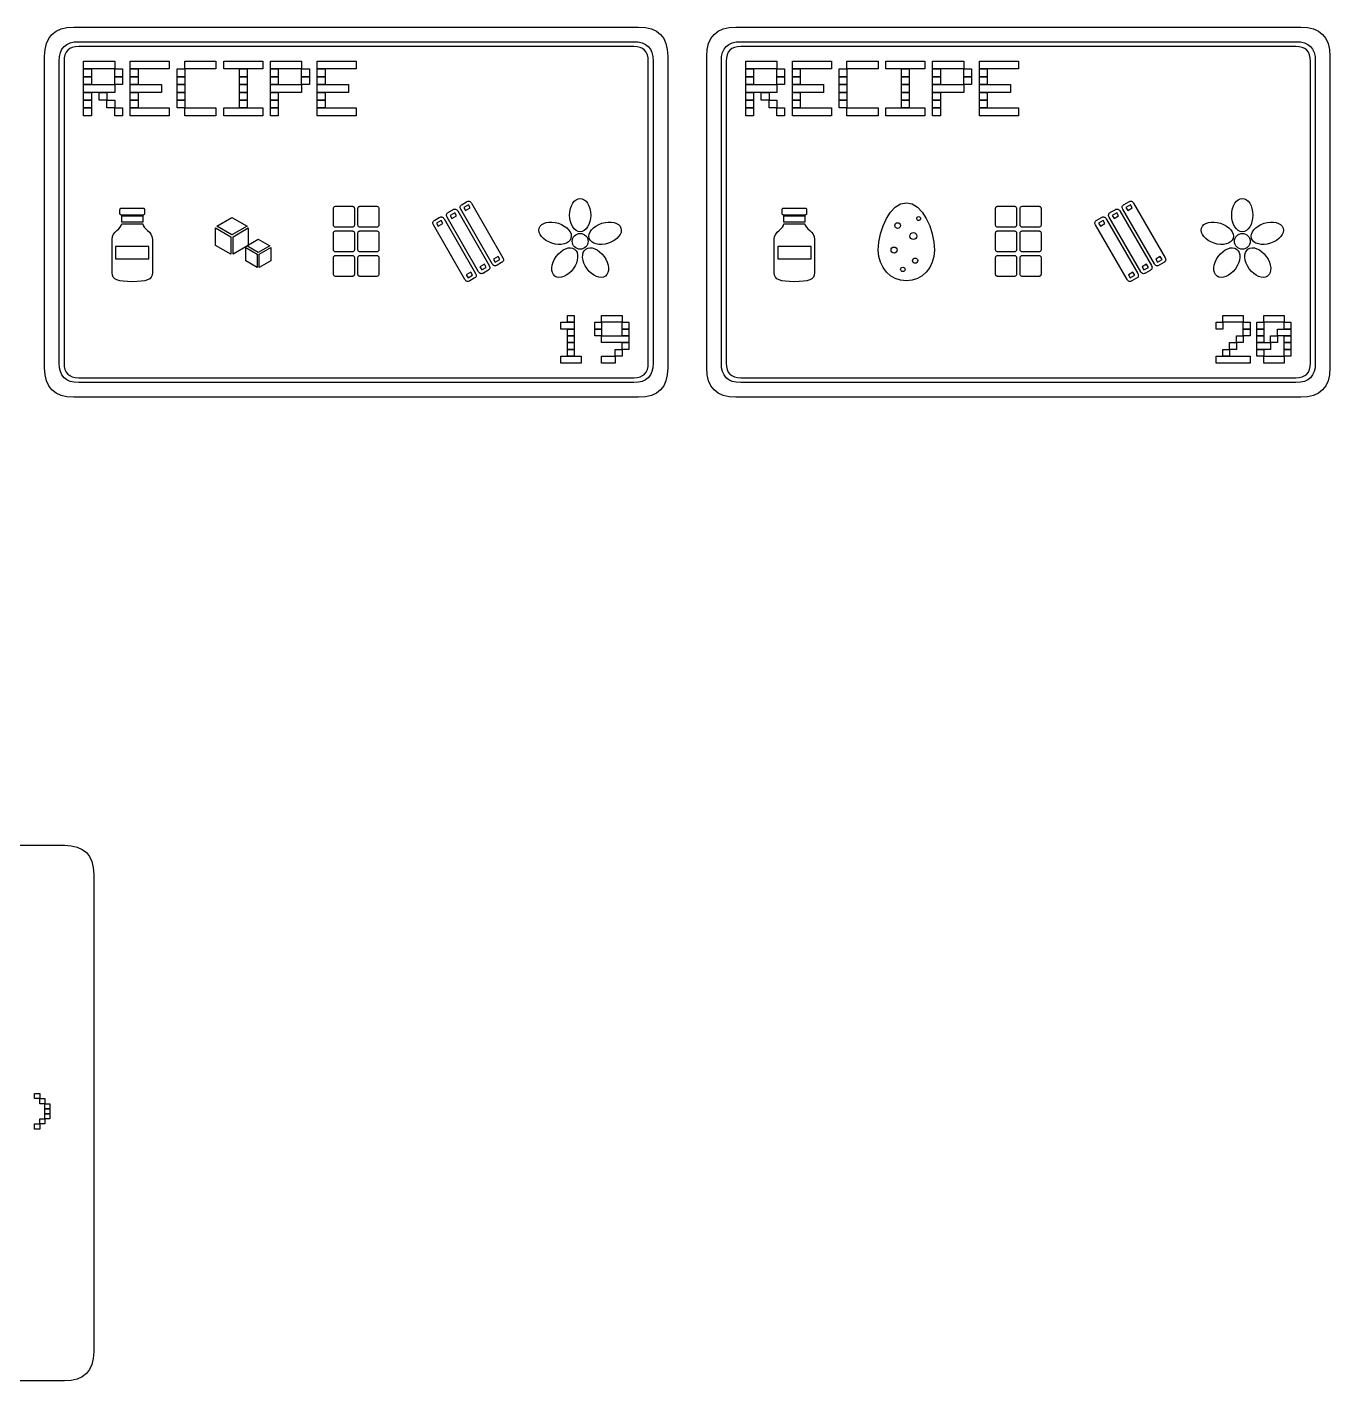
# Model space of a CAD drawing. Extents: x 4 to 296, y 4 to 595.
# Drawn here: x 138.2 to 272, y 4 to 143 of the extents above; entities that cross this region are included whole.
import ezdxf

# ---------------------------------------------------------------- set-up
doc = ezdxf.new("R2010")
doc.units = 0
doc.layers.add('CUT', color=1, linetype='CONTINUOUS')
doc.layers.add('RASTER', color=7, linetype='CONTINUOUS')

msp = doc.modelspace()

# ---------------------------------------------------------------- linework, layer by layer
at = {"layer": 'CUT'}
for points in [[(140, 140), (140.047, 140.703), (140.188, 141.313), (140.422, 141.828), (140.75, 142.25), (141.172, 142.578), (141.688, 142.813), (142.297, 142.953), (143, 143), (201, 143), (201.703, 142.953), (202.313, 142.813), (202.828, 142.578), (203.25, 142.25), (203.578, 141.828), (203.813, 141.313), (203.953, 140.703), (204, 140), (204, 108), (203.953, 107.297), (203.813, 106.688), (203.578, 106.172), (203.25, 105.75), (202.828, 105.422), (202.313, 105.188), (201.703, 105.047), (201, 105), (143, 105), (142.297, 105.047), (141.688, 105.188), (141.172, 105.422), (140.75, 105.75), (140.422, 106.172), (140.188, 106.688), (140.047, 107.297), (140, 108)], [(208, 140), (208.047, 140.703), (208.188, 141.313), (208.422, 141.828), (208.75, 142.25), (209.172, 142.578), (209.688, 142.813), (210.297, 142.953), (211, 143), (269, 143), (269.703, 142.953), (270.313, 142.813), (270.828, 142.578), (271.25, 142.25), (271.578, 141.828), (271.813, 141.313), (271.953, 140.703), (272, 140), (272, 108), (271.953, 107.297), (271.813, 106.688), (271.578, 106.172), (271.25, 105.75), (270.828, 105.422), (270.313, 105.188), (269.703, 105.047), (269, 105), (211, 105), (210.297, 105.047), (209.688, 105.188), (209.172, 105.422), (208.75, 105.75), (208.422, 106.172), (208.188, 106.688), (208.047, 107.297), (208, 108)]]:
    msp.add_lwpolyline(points, close=True, dxfattribs=at)
msp.add_lwpolyline([(68.84, 59), (142.04, 59), (142.743, 58.953), (143.353, 58.813), (143.868, 58.578), (144.29, 58.25), (144.618, 57.828), (144.853, 57.313), (144.993, 56.703), (145.04, 56), (145.04, 7), (144.993, 6.297), (144.853, 5.688), (144.618, 5.172), (144.29, 4.75), (143.868, 4.422), (143.353, 4.188), (142.743, 4.047), (142.04, 4), (68.84, 4)], dxfattribs=at)
at = {"layer": 'RASTER'}
for points in [[(141.5, 139.5), (141.531, 139.969), (141.625, 140.375), (141.781, 140.719), (142, 141), (142.281, 141.219), (142.625, 141.375), (143.031, 141.469), (143.5, 141.5), (200.5, 141.5), (200.969, 141.469), (201.375, 141.375), (201.719, 141.219), (202, 141), (202.219, 140.719), (202.375, 140.375), (202.469, 139.969), (202.5, 139.5), (202.5, 108.5), (202.469, 108.031), (202.375, 107.625), (202.219, 107.281), (202, 107), (201.719, 106.781), (201.375, 106.625), (200.969, 106.531), (200.5, 106.5), (143.5, 106.5), (143.031, 106.531), (142.625, 106.625), (142.281, 106.781), (142, 107), (141.781, 107.281), (141.625, 107.625), (141.531, 108.031), (141.5, 108.5)], [(142, 139.5), (142, 108.5), (142.023, 108.148), (142.094, 107.844), (142.211, 107.586), (142.375, 107.375), (142.586, 107.211), (142.844, 107.094), (143.148, 107.023), (143.5, 107), (200.5, 107), (200.852, 107.023), (201.156, 107.094), (201.414, 107.211), (201.625, 107.375), (201.789, 107.586), (201.906, 107.844), (201.977, 108.148), (202, 108.5), (202, 139.5), (201.977, 139.852), (201.906, 140.156), (201.789, 140.414), (201.625, 140.625), (201.414, 140.789), (201.156, 140.906), (200.852, 140.977), (200.5, 141), (143.5, 141), (143.148, 140.977), (142.844, 140.906), (142.586, 140.789), (142.375, 140.625), (142.211, 140.414), (142.094, 140.156), (142.023, 139.852), (142, 139.5)], [(209.5, 139.5), (209.531, 139.969), (209.625, 140.375), (209.781, 140.719), (210, 141), (210.281, 141.219), (210.625, 141.375), (211.031, 141.469), (211.5, 141.5), (268.5, 141.5), (268.969, 141.469), (269.375, 141.375), (269.719, 141.219), (270, 141), (270.219, 140.719), (270.375, 140.375), (270.469, 139.969), (270.5, 139.5), (270.5, 108.5), (270.469, 108.031), (270.375, 107.625), (270.219, 107.281), (270, 107), (269.719, 106.781), (269.375, 106.625), (268.969, 106.531), (268.5, 106.5), (211.5, 106.5), (211.031, 106.531), (210.625, 106.625), (210.281, 106.781), (210, 107), (209.781, 107.281), (209.625, 107.625), (209.531, 108.031), (209.5, 108.5)], [(210, 139.5), (210, 108.5), (210.023, 108.148), (210.094, 107.844), (210.211, 107.586), (210.375, 107.375), (210.586, 107.211), (210.844, 107.094), (211.148, 107.023), (211.5, 107), (268.5, 107), (268.852, 107.023), (269.156, 107.094), (269.414, 107.211), (269.625, 107.375), (269.789, 107.586), (269.906, 107.844), (269.977, 108.148), (270, 108.5), (270, 139.5), (269.977, 139.852), (269.906, 140.156), (269.789, 140.414), (269.625, 140.625), (269.414, 140.789), (269.156, 140.906), (268.852, 140.977), (268.5, 141), (211.5, 141), (211.148, 140.977), (210.844, 140.906), (210.586, 140.789), (210.375, 140.625), (210.211, 140.414), (210.094, 140.156), (210.023, 139.852), (210, 139.5)], [(144, 139.5), (147.2, 139.5), (147.2, 138.7), (144, 138.7)], [(148.8, 139.5), (152.8, 139.5), (152.8, 138.7), (148.8, 138.7)], [(154.4, 139.5), (157.6, 139.5), (157.6, 138.7), (154.4, 138.7)], [(158.4, 139.5), (162.4, 139.5), (162.4, 138.7), (158.4, 138.7)], [(163.2, 139.5), (166.4, 139.5), (166.4, 138.7), (163.2, 138.7)], [(168, 139.5), (172, 139.5), (172, 138.7), (168, 138.7)], [(212, 139.5), (215.2, 139.5), (215.2, 138.7), (212, 138.7)], [(216.8, 139.5), (220.8, 139.5), (220.8, 138.7), (216.8, 138.7)], [(222.4, 139.5), (225.6, 139.5), (225.6, 138.7), (222.4, 138.7)], [(226.4, 139.5), (230.4, 139.5), (230.4, 138.7), (226.4, 138.7)], [(231.2, 139.5), (234.4, 139.5), (234.4, 138.7), (231.2, 138.7)], [(236, 139.5), (240, 139.5), (240, 138.7), (236, 138.7)], [(144, 138.7), (144.8, 138.7), (144.8, 137.9), (144, 137.9)], [(144, 137.9), (144.8, 137.9), (144.8, 137.1), (144, 137.1)], [(147.2, 138.7), (148, 138.7), (148, 137.9), (147.2, 137.9)], [(147.2, 137.9), (148, 137.9), (148, 137.1), (147.2, 137.1)], [(148.8, 138.7), (149.6, 138.7), (149.6, 137.9), (148.8, 137.9)], [(148.8, 137.9), (149.6, 137.9), (149.6, 137.1), (148.8, 137.1)], [(153.6, 138.7), (154.4, 138.7), (154.4, 137.9), (153.6, 137.9)], [(153.6, 137.9), (154.4, 137.9), (154.4, 137.1), (153.6, 137.1)], [(160, 138.7), (160.8, 138.7), (160.8, 137.9), (160, 137.9)], [(160, 137.9), (160.8, 137.9), (160.8, 137.1), (160, 137.1)], [(163.2, 138.7), (164, 138.7), (164, 137.9), (163.2, 137.9)], [(163.2, 137.9), (164, 137.9), (164, 137.1), (163.2, 137.1)], [(166.4, 138.7), (167.2, 138.7), (167.2, 137.9), (166.4, 137.9)], [(166.4, 137.9), (167.2, 137.9), (167.2, 137.1), (166.4, 137.1)], [(168, 138.7), (168.8, 138.7), (168.8, 137.9), (168, 137.9)], [(168, 137.9), (168.8, 137.9), (168.8, 137.1), (168, 137.1)], [(212, 138.7), (212.8, 138.7), (212.8, 137.9), (212, 137.9)], [(212, 137.9), (212.8, 137.9), (212.8, 137.1), (212, 137.1)], [(215.2, 138.7), (216, 138.7), (216, 137.9), (215.2, 137.9)], [(215.2, 137.9), (216, 137.9), (216, 137.1), (215.2, 137.1)], [(216.8, 138.7), (217.6, 138.7), (217.6, 137.9), (216.8, 137.9)], [(216.8, 137.9), (217.6, 137.9), (217.6, 137.1), (216.8, 137.1)], [(221.6, 138.7), (222.4, 138.7), (222.4, 137.9), (221.6, 137.9)], [(221.6, 137.9), (222.4, 137.9), (222.4, 137.1), (221.6, 137.1)], [(228, 138.7), (228.8, 138.7), (228.8, 137.9), (228, 137.9)], [(228, 137.9), (228.8, 137.9), (228.8, 137.1), (228, 137.1)], [(231.2, 138.7), (232, 138.7), (232, 137.9), (231.2, 137.9)], [(231.2, 137.9), (232, 137.9), (232, 137.1), (231.2, 137.1)], [(234.4, 138.7), (235.2, 138.7), (235.2, 137.9), (234.4, 137.9)], [(234.4, 137.9), (235.2, 137.9), (235.2, 137.1), (234.4, 137.1)], [(236, 138.7), (236.8, 138.7), (236.8, 137.9), (236, 137.9)], [(236, 137.9), (236.8, 137.9), (236.8, 137.1), (236, 137.1)], [(144, 137.1), (147.2, 137.1), (147.2, 136.3), (144, 136.3)], [(144, 136.3), (144.8, 136.3), (144.8, 135.5), (144, 135.5)], [(145.6, 136.3), (146.4, 136.3), (146.4, 135.5), (145.6, 135.5)], [(148.8, 137.1), (152, 137.1), (152, 136.3), (148.8, 136.3)], [(148.8, 136.3), (149.6, 136.3), (149.6, 135.5), (148.8, 135.5)], [(153.6, 137.1), (154.4, 137.1), (154.4, 136.3), (153.6, 136.3)], [(153.6, 136.3), (154.4, 136.3), (154.4, 135.5), (153.6, 135.5)], [(160, 137.1), (160.8, 137.1), (160.8, 136.3), (160, 136.3)], [(160, 136.3), (160.8, 136.3), (160.8, 135.5), (160, 135.5)], [(163.2, 137.1), (166.4, 137.1), (166.4, 136.3), (163.2, 136.3)], [(163.2, 136.3), (164, 136.3), (164, 135.5), (163.2, 135.5)], [(168, 137.1), (171.2, 137.1), (171.2, 136.3), (168, 136.3)], [(168, 136.3), (168.8, 136.3), (168.8, 135.5), (168, 135.5)], [(212, 137.1), (215.2, 137.1), (215.2, 136.3), (212, 136.3)], [(212, 136.3), (212.8, 136.3), (212.8, 135.5), (212, 135.5)], [(213.6, 136.3), (214.4, 136.3), (214.4, 135.5), (213.6, 135.5)], [(216.8, 137.1), (220, 137.1), (220, 136.3), (216.8, 136.3)], [(216.8, 136.3), (217.6, 136.3), (217.6, 135.5), (216.8, 135.5)], [(221.6, 137.1), (222.4, 137.1), (222.4, 136.3), (221.6, 136.3)], [(221.6, 136.3), (222.4, 136.3), (222.4, 135.5), (221.6, 135.5)], [(228, 137.1), (228.8, 137.1), (228.8, 136.3), (228, 136.3)], [(228, 136.3), (228.8, 136.3), (228.8, 135.5), (228, 135.5)], [(231.2, 137.1), (234.4, 137.1), (234.4, 136.3), (231.2, 136.3)], [(231.2, 136.3), (232, 136.3), (232, 135.5), (231.2, 135.5)], [(236, 137.1), (239.2, 137.1), (239.2, 136.3), (236, 136.3)], [(236, 136.3), (236.8, 136.3), (236.8, 135.5), (236, 135.5)], [(144, 135.5), (144.8, 135.5), (144.8, 134.7), (144, 134.7)], [(146.4, 135.5), (147.2, 135.5), (147.2, 134.7), (146.4, 134.7)], [(148.8, 135.5), (149.6, 135.5), (149.6, 134.7), (148.8, 134.7)], [(153.6, 135.5), (154.4, 135.5), (154.4, 134.7), (153.6, 134.7)], [(160, 135.5), (160.8, 135.5), (160.8, 134.7), (160, 134.7)], [(163.2, 135.5), (164, 135.5), (164, 134.7), (163.2, 134.7)], [(168, 135.5), (168.8, 135.5), (168.8, 134.7), (168, 134.7)], [(212, 135.5), (212.8, 135.5), (212.8, 134.7), (212, 134.7)], [(214.4, 135.5), (215.2, 135.5), (215.2, 134.7), (214.4, 134.7)], [(216.8, 135.5), (217.6, 135.5), (217.6, 134.7), (216.8, 134.7)], [(221.6, 135.5), (222.4, 135.5), (222.4, 134.7), (221.6, 134.7)], [(228, 135.5), (228.8, 135.5), (228.8, 134.7), (228, 134.7)], [(231.2, 135.5), (232, 135.5), (232, 134.7), (231.2, 134.7)], [(236, 135.5), (236.8, 135.5), (236.8, 134.7), (236, 134.7)], [(144, 134.7), (144.8, 134.7), (144.8, 133.9), (144, 133.9)], [(147.2, 134.7), (148, 134.7), (148, 133.9), (147.2, 133.9)], [(148.8, 134.7), (152.8, 134.7), (152.8, 133.9), (148.8, 133.9)], [(154.4, 134.7), (157.6, 134.7), (157.6, 133.9), (154.4, 133.9)], [(158.4, 134.7), (162.4, 134.7), (162.4, 133.9), (158.4, 133.9)], [(163.2, 134.7), (164, 134.7), (164, 133.9), (163.2, 133.9)], [(168, 134.7), (172, 134.7), (172, 133.9), (168, 133.9)], [(212, 134.7), (212.8, 134.7), (212.8, 133.9), (212, 133.9)], [(215.2, 134.7), (216, 134.7), (216, 133.9), (215.2, 133.9)], [(216.8, 134.7), (220.8, 134.7), (220.8, 133.9), (216.8, 133.9)], [(222.4, 134.7), (225.6, 134.7), (225.6, 133.9), (222.4, 133.9)], [(226.4, 134.7), (230.4, 134.7), (230.4, 133.9), (226.4, 133.9)], [(231.2, 134.7), (232, 134.7), (232, 133.9), (231.2, 133.9)], [(236, 134.7), (240, 134.7), (240, 133.9), (236, 133.9)], [(182.737, 124.301), (182.7, 124.377), (182.678, 124.449), (182.672, 124.516), (182.68, 124.58), (182.704, 124.639), (182.744, 124.694), (182.799, 124.746), (182.869, 124.793), (183.337, 125.063), (183.413, 125.1), (183.484, 125.122), (183.552, 125.129), (183.616, 125.12), (183.675, 125.096), (183.73, 125.056), (183.781, 125.001), (183.829, 124.931), (187.069, 119.319), (187.106, 119.243), (187.128, 119.171), (187.134, 119.104), (187.126, 119.04), (187.101, 118.981), (187.062, 118.926), (187.007, 118.874), (186.937, 118.827), (186.469, 118.557), (186.393, 118.52), (186.321, 118.498), (186.254, 118.491), (186.19, 118.5), (186.131, 118.524), (186.076, 118.564), (186.024, 118.619), (185.977, 118.689)], [(196.08, 123.7), (196.058, 123.355), (195.995, 123.034), (195.896, 122.744), (195.764, 122.491), (195.604, 122.282), (195.42, 122.124), (195.218, 122.025), (195, 121.99), (194.782, 122.025), (194.58, 122.124), (194.396, 122.282), (194.236, 122.491), (194.104, 122.744), (194.005, 123.034), (193.942, 123.355), (193.92, 123.7), (193.942, 124.045), (194.005, 124.366), (194.104, 124.656), (194.236, 124.909), (194.396, 125.118), (194.58, 125.276), (194.782, 125.375), (195, 125.41), (195.218, 125.375), (195.42, 125.276), (195.604, 125.118), (195.764, 124.909), (195.896, 124.656), (195.995, 124.366), (196.058, 124.045), (196.08, 123.7)], [(250.737, 124.301), (250.7, 124.377), (250.678, 124.449), (250.672, 124.516), (250.68, 124.58), (250.704, 124.639), (250.744, 124.694), (250.799, 124.746), (250.869, 124.793), (251.337, 125.063), (251.413, 125.1), (251.484, 125.122), (251.552, 125.129), (251.616, 125.12), (251.675, 125.096), (251.73, 125.056), (251.781, 125.001), (251.829, 124.931), (255.069, 119.319), (255.106, 119.243), (255.128, 119.171), (255.134, 119.104), (255.126, 119.04), (255.101, 118.981), (255.062, 118.926), (255.007, 118.874), (254.937, 118.827), (254.469, 118.557), (254.393, 118.52), (254.321, 118.498), (254.254, 118.491), (254.19, 118.5), (254.131, 118.524), (254.076, 118.564), (254.024, 118.619), (253.977, 118.689)], [(264.08, 123.7), (264.058, 123.355), (263.995, 123.034), (263.896, 122.744), (263.764, 122.491), (263.604, 122.282), (263.42, 122.124), (263.218, 122.025), (263, 121.99), (262.782, 122.025), (262.58, 122.124), (262.396, 122.282), (262.236, 122.491), (262.104, 122.744), (262.005, 123.034), (261.942, 123.355), (261.92, 123.7), (261.942, 124.045), (262.005, 124.366), (262.104, 124.656), (262.236, 124.909), (262.396, 125.118), (262.58, 125.276), (262.782, 125.375), (263, 125.41), (263.218, 125.375), (263.42, 125.276), (263.604, 125.118), (263.764, 124.909), (263.896, 124.656), (263.995, 124.366), (264.058, 124.045), (264.08, 123.7)], [(147.74, 124.24), (147.743, 124.282), (147.751, 124.319), (147.765, 124.35), (147.785, 124.375), (147.81, 124.395), (147.841, 124.409), (147.878, 124.417), (147.92, 124.42), (150.08, 124.42), (150.122, 124.417), (150.159, 124.409), (150.19, 124.395), (150.215, 124.375), (150.235, 124.35), (150.249, 124.319), (150.257, 124.282), (150.26, 124.24), (150.26, 123.88), (150.257, 123.838), (150.249, 123.801), (150.235, 123.77), (150.215, 123.745), (150.19, 123.725), (150.159, 123.711), (150.122, 123.703), (150.08, 123.7), (147.92, 123.7), (147.878, 123.703), (147.841, 123.711), (147.81, 123.725), (147.785, 123.745), (147.765, 123.77), (147.751, 123.801), (147.743, 123.838), (147.74, 123.88)], [(169.66, 124.33), (169.664, 124.393), (169.677, 124.448), (169.698, 124.495), (169.728, 124.532), (169.765, 124.562), (169.812, 124.583), (169.867, 124.596), (169.93, 124.6), (171.55, 124.6), (171.613, 124.596), (171.668, 124.583), (171.715, 124.562), (171.753, 124.533), (171.782, 124.495), (171.803, 124.448), (171.816, 124.393), (171.82, 124.33), (171.82, 122.71), (171.816, 122.647), (171.803, 122.592), (171.782, 122.545), (171.752, 122.507), (171.715, 122.478), (171.668, 122.457), (171.613, 122.444), (171.55, 122.44), (169.93, 122.44), (169.867, 122.444), (169.812, 122.457), (169.765, 122.478), (169.728, 122.508), (169.698, 122.545), (169.677, 122.592), (169.664, 122.647), (169.66, 122.71)], [(172.18, 124.33), (172.184, 124.393), (172.197, 124.448), (172.218, 124.495), (172.248, 124.532), (172.285, 124.562), (172.332, 124.583), (172.387, 124.596), (172.45, 124.6), (174.07, 124.6), (174.133, 124.596), (174.188, 124.583), (174.235, 124.562), (174.272, 124.533), (174.302, 124.495), (174.323, 124.448), (174.336, 124.393), (174.34, 124.33), (174.34, 122.71), (174.336, 122.647), (174.323, 122.592), (174.302, 122.545), (174.273, 122.507), (174.235, 122.478), (174.188, 122.457), (174.133, 122.444), (174.07, 122.44), (172.45, 122.44), (172.387, 122.444), (172.332, 122.457), (172.285, 122.478), (172.248, 122.508), (172.218, 122.545), (172.197, 122.592), (172.184, 122.647), (172.18, 122.71)], [(181.334, 123.491), (181.297, 123.567), (181.275, 123.639), (181.269, 123.706), (181.277, 123.77), (181.302, 123.829), (181.341, 123.884), (181.396, 123.936), (181.466, 123.983), (181.934, 124.253), (182.01, 124.29), (182.081, 124.312), (182.149, 124.319), (182.213, 124.31), (182.272, 124.286), (182.327, 124.246), (182.379, 124.191), (182.426, 124.121), (185.666, 118.509), (185.703, 118.433), (185.725, 118.361), (185.731, 118.294), (185.723, 118.23), (185.698, 118.171), (185.659, 118.116), (185.604, 118.064), (185.534, 118.017), (185.066, 117.747), (184.99, 117.71), (184.919, 117.688), (184.851, 117.681), (184.787, 117.69), (184.728, 117.714), (184.673, 117.754), (184.621, 117.809), (184.574, 117.879)], [(181.646, 123.671), (181.826, 123.359), (182.294, 123.629), (182.114, 123.941), (181.646, 123.671)], [(183.049, 124.481), (183.229, 124.169), (183.697, 124.439), (183.517, 124.751), (183.049, 124.481)], [(215.74, 124.24), (215.743, 124.282), (215.751, 124.319), (215.765, 124.35), (215.785, 124.375), (215.81, 124.395), (215.841, 124.409), (215.878, 124.417), (215.92, 124.42), (218.08, 124.42), (218.122, 124.417), (218.159, 124.409), (218.19, 124.395), (218.215, 124.375), (218.235, 124.35), (218.249, 124.319), (218.257, 124.282), (218.26, 124.24), (218.26, 123.88), (218.257, 123.838), (218.249, 123.801), (218.235, 123.77), (218.215, 123.745), (218.19, 123.725), (218.159, 123.711), (218.122, 123.703), (218.08, 123.7), (215.92, 123.7), (215.878, 123.703), (215.841, 123.711), (215.81, 123.725), (215.785, 123.745), (215.765, 123.77), (215.751, 123.801), (215.743, 123.838), (215.74, 123.88)], [(228.5, 124.96), (229.089, 124.84), (229.633, 124.504), (230.123, 123.992), (230.548, 123.34), (230.896, 122.587), (231.158, 121.771), (231.323, 120.929), (231.38, 120.1), (231.323, 119.448), (231.158, 118.848), (230.896, 118.312), (230.548, 117.85), (230.123, 117.472), (229.633, 117.189), (229.089, 117.012), (228.5, 116.95), (227.911, 117.012), (227.367, 117.189), (226.877, 117.472), (226.453, 117.85), (226.104, 118.312), (225.842, 118.848), (225.677, 119.448), (225.62, 120.1), (225.677, 120.929), (225.842, 121.771), (226.104, 122.587), (226.453, 123.34), (226.877, 123.992), (227.367, 124.504), (227.911, 124.84), (228.5, 124.96)], [(237.66, 124.33), (237.664, 124.393), (237.677, 124.448), (237.698, 124.495), (237.728, 124.532), (237.765, 124.562), (237.812, 124.583), (237.867, 124.596), (237.93, 124.6), (239.55, 124.6), (239.613, 124.596), (239.668, 124.583), (239.715, 124.562), (239.753, 124.533), (239.782, 124.495), (239.803, 124.448), (239.816, 124.393), (239.82, 124.33), (239.82, 122.71), (239.816, 122.647), (239.803, 122.592), (239.782, 122.545), (239.752, 122.507), (239.715, 122.478), (239.668, 122.457), (239.613, 122.444), (239.55, 122.44), (237.93, 122.44), (237.867, 122.444), (237.812, 122.457), (237.765, 122.478), (237.728, 122.508), (237.698, 122.545), (237.677, 122.592), (237.664, 122.647), (237.66, 122.71)], [(240.18, 124.33), (240.184, 124.393), (240.197, 124.448), (240.218, 124.495), (240.248, 124.532), (240.285, 124.562), (240.332, 124.583), (240.387, 124.596), (240.45, 124.6), (242.07, 124.6), (242.133, 124.596), (242.188, 124.583), (242.235, 124.562), (242.272, 124.533), (242.302, 124.495), (242.323, 124.448), (242.336, 124.393), (242.34, 124.33), (242.34, 122.71), (242.336, 122.647), (242.323, 122.592), (242.302, 122.545), (242.273, 122.507), (242.235, 122.478), (242.188, 122.457), (242.133, 122.444), (242.07, 122.44), (240.45, 122.44), (240.387, 122.444), (240.332, 122.457), (240.285, 122.478), (240.248, 122.508), (240.218, 122.545), (240.197, 122.592), (240.184, 122.647), (240.18, 122.71)], [(249.334, 123.491), (249.297, 123.567), (249.275, 123.639), (249.269, 123.706), (249.277, 123.77), (249.302, 123.829), (249.341, 123.884), (249.396, 123.936), (249.466, 123.983), (249.934, 124.253), (250.01, 124.29), (250.081, 124.312), (250.149, 124.319), (250.213, 124.31), (250.272, 124.286), (250.327, 124.246), (250.379, 124.191), (250.426, 124.121), (253.666, 118.509), (253.703, 118.433), (253.725, 118.361), (253.731, 118.294), (253.723, 118.23), (253.698, 118.171), (253.659, 118.116), (253.604, 118.064), (253.534, 118.017), (253.066, 117.747), (252.99, 117.71), (252.919, 117.688), (252.851, 117.681), (252.787, 117.69), (252.728, 117.714), (252.673, 117.754), (252.621, 117.809), (252.574, 117.879)], [(249.646, 123.671), (249.826, 123.359), (250.294, 123.629), (250.114, 123.941), (249.646, 123.671)], [(251.049, 124.481), (251.229, 124.169), (251.697, 124.439), (251.517, 124.751), (251.049, 124.481)], [(147.92, 122.8), (150.08, 122.8), (150.123, 122.612), (150.235, 122.446), (150.393, 122.287), (150.575, 122.125), (150.757, 121.946), (150.915, 121.737), (151.027, 121.486), (151.07, 121.18), (151.07, 117.76), (151.04, 117.515), (150.949, 117.316), (150.795, 117.159), (150.575, 117.04), (150.288, 116.955), (149.931, 116.899), (149.502, 116.869), (149, 116.86), (148.498, 116.869), (148.069, 116.899), (147.712, 116.955), (147.425, 117.04), (147.205, 117.159), (147.051, 117.316), (146.96, 117.515), (146.93, 117.76), (146.93, 121.18), (146.973, 121.486), (147.085, 121.737), (147.243, 121.946), (147.425, 122.125), (147.607, 122.287), (147.765, 122.446), (147.877, 122.612), (147.92, 122.8)], [(147.92, 123.61), (150.08, 123.61), (150.08, 122.98), (147.92, 122.98)], [(157.564, 122.377), (159.13, 121.477), (159.13, 119.677), (157.564, 120.577)], [(159.24, 123.466), (160.806, 122.566), (159.24, 121.666), (157.674, 122.566)], [(159.35, 121.477), (160.916, 122.377), (160.916, 120.577), (159.35, 119.677)], [(179.931, 122.681), (179.894, 122.757), (179.872, 122.829), (179.866, 122.896), (179.874, 122.96), (179.899, 123.019), (179.938, 123.074), (179.993, 123.126), (180.063, 123.173), (180.531, 123.443), (180.607, 123.48), (180.679, 123.502), (180.746, 123.509), (180.81, 123.5), (180.869, 123.476), (180.924, 123.436), (180.976, 123.381), (181.023, 123.311), (184.263, 117.699), (184.3, 117.623), (184.322, 117.551), (184.328, 117.484), (184.32, 117.42), (184.296, 117.361), (184.256, 117.306), (184.201, 117.254), (184.131, 117.207), (183.663, 116.937), (183.587, 116.9), (183.516, 116.878), (183.448, 116.871), (183.384, 116.88), (183.325, 116.904), (183.27, 116.944), (183.219, 116.999), (183.171, 117.069)], [(180.243, 122.861), (180.423, 122.549), (180.891, 122.819), (180.711, 123.131), (180.243, 122.861)], [(192.766, 122.861), (193.087, 122.734), (193.373, 122.575), (193.618, 122.391), (193.818, 122.187), (193.967, 121.97), (194.061, 121.747), (194.093, 121.524), (194.058, 121.306), (193.958, 121.11), (193.801, 120.948), (193.594, 120.822), (193.346, 120.734), (193.065, 120.687), (192.758, 120.682), (192.433, 120.722), (192.098, 120.807), (191.777, 120.935), (191.492, 121.094), (191.246, 121.278), (191.046, 121.482), (190.897, 121.698), (190.804, 121.921), (190.772, 122.145), (190.806, 122.363), (190.906, 122.559), (191.064, 122.721), (191.27, 122.847), (191.518, 122.934), (191.8, 122.982), (192.107, 122.986), (192.431, 122.947), (192.766, 122.861)], [(197.902, 120.807), (197.567, 120.722), (197.242, 120.682), (196.935, 120.687), (196.654, 120.734), (196.406, 120.822), (196.199, 120.948), (196.042, 121.11), (195.942, 121.306), (195.907, 121.524), (195.939, 121.747), (196.033, 121.97), (196.182, 122.187), (196.382, 122.391), (196.627, 122.575), (196.913, 122.734), (197.234, 122.861), (197.569, 122.947), (197.893, 122.986), (198.2, 122.982), (198.482, 122.934), (198.73, 122.847), (198.936, 122.721), (199.094, 122.559), (199.194, 122.363), (199.228, 122.145), (199.196, 121.921), (199.103, 121.698), (198.954, 121.482), (198.754, 121.278), (198.508, 121.094), (198.223, 120.935), (197.902, 120.807)], [(215.92, 122.8), (218.08, 122.8), (218.123, 122.612), (218.235, 122.446), (218.393, 122.287), (218.575, 122.125), (218.757, 121.946), (218.915, 121.737), (219.027, 121.486), (219.07, 121.18), (219.07, 117.76), (219.04, 117.515), (218.949, 117.316), (218.795, 117.159), (218.575, 117.04), (218.288, 116.955), (217.931, 116.899), (217.502, 116.869), (217, 116.86), (216.498, 116.869), (216.069, 116.899), (215.712, 116.955), (215.425, 117.04), (215.205, 117.159), (215.051, 117.316), (214.96, 117.515), (214.93, 117.76), (214.93, 121.18), (214.973, 121.486), (215.085, 121.737), (215.243, 121.946), (215.425, 122.125), (215.607, 122.287), (215.765, 122.446), (215.877, 122.612), (215.92, 122.8)], [(215.92, 123.61), (218.08, 123.61), (218.08, 122.98), (215.92, 122.98)], [(247.931, 122.681), (247.894, 122.757), (247.872, 122.829), (247.866, 122.896), (247.874, 122.96), (247.899, 123.019), (247.938, 123.074), (247.993, 123.126), (248.063, 123.173), (248.531, 123.443), (248.607, 123.48), (248.679, 123.502), (248.746, 123.509), (248.81, 123.5), (248.869, 123.476), (248.924, 123.436), (248.976, 123.381), (249.023, 123.311), (252.263, 117.699), (252.3, 117.623), (252.322, 117.551), (252.328, 117.484), (252.32, 117.42), (252.296, 117.361), (252.256, 117.306), (252.201, 117.254), (252.131, 117.207), (251.663, 116.937), (251.587, 116.9), (251.516, 116.878), (251.448, 116.871), (251.384, 116.88), (251.325, 116.904), (251.27, 116.944), (251.219, 116.999), (251.171, 117.069)], [(248.243, 122.861), (248.423, 122.549), (248.891, 122.819), (248.711, 123.131), (248.243, 122.861)], [(260.766, 122.861), (261.087, 122.734), (261.373, 122.575), (261.618, 122.391), (261.818, 122.187), (261.967, 121.97), (262.061, 121.747), (262.093, 121.524), (262.058, 121.306), (261.958, 121.11), (261.801, 120.948), (261.594, 120.822), (261.346, 120.734), (261.065, 120.687), (260.758, 120.682), (260.433, 120.722), (260.098, 120.807), (259.777, 120.935), (259.492, 121.094), (259.246, 121.278), (259.046, 121.482), (258.897, 121.698), (258.804, 121.921), (258.772, 122.145), (258.806, 122.363), (258.906, 122.559), (259.064, 122.721), (259.27, 122.847), (259.518, 122.934), (259.8, 122.982), (260.107, 122.986), (260.431, 122.947), (260.766, 122.861)], [(265.902, 120.807), (265.567, 120.722), (265.242, 120.682), (264.935, 120.687), (264.654, 120.734), (264.406, 120.822), (264.199, 120.948), (264.042, 121.11), (263.942, 121.306), (263.907, 121.524), (263.939, 121.747), (264.033, 121.97), (264.182, 122.187), (264.382, 122.391), (264.627, 122.575), (264.913, 122.734), (265.234, 122.861), (265.569, 122.947), (265.893, 122.986), (266.2, 122.982), (266.482, 122.934), (266.73, 122.847), (266.936, 122.721), (267.094, 122.559), (267.194, 122.363), (267.228, 122.145), (267.196, 121.921), (267.103, 121.698), (266.954, 121.482), (266.754, 121.278), (266.508, 121.094), (266.223, 120.935), (265.902, 120.807)], [(161.94, 121.216), (163.115, 120.541), (161.94, 119.866), (160.766, 120.541)], [(169.66, 121.81), (169.664, 121.873), (169.677, 121.928), (169.698, 121.975), (169.728, 122.013), (169.765, 122.042), (169.812, 122.063), (169.867, 122.076), (169.93, 122.08), (171.55, 122.08), (171.613, 122.076), (171.668, 122.063), (171.715, 122.042), (171.753, 122.012), (171.782, 121.975), (171.803, 121.928), (171.816, 121.873), (171.82, 121.81), (171.82, 120.19), (171.816, 120.127), (171.803, 120.072), (171.782, 120.025), (171.752, 119.988), (171.715, 119.958), (171.668, 119.937), (171.613, 119.924), (171.55, 119.92), (169.93, 119.92), (169.867, 119.924), (169.812, 119.937), (169.765, 119.958), (169.728, 119.987), (169.698, 120.025), (169.677, 120.072), (169.664, 120.127), (169.66, 120.19)], [(172.18, 121.81), (172.184, 121.873), (172.197, 121.928), (172.218, 121.975), (172.248, 122.013), (172.285, 122.042), (172.332, 122.063), (172.387, 122.076), (172.45, 122.08), (174.07, 122.08), (174.133, 122.076), (174.188, 122.063), (174.235, 122.042), (174.272, 122.012), (174.302, 121.975), (174.323, 121.928), (174.336, 121.873), (174.34, 121.81), (174.34, 120.19), (174.336, 120.127), (174.323, 120.072), (174.302, 120.025), (174.273, 119.988), (174.235, 119.958), (174.188, 119.937), (174.133, 119.924), (174.07, 119.92), (172.45, 119.92), (172.387, 119.924), (172.332, 119.937), (172.285, 119.958), (172.248, 119.987), (172.218, 120.025), (172.197, 120.072), (172.184, 120.127), (172.18, 120.19)], [(237.66, 121.81), (237.664, 121.873), (237.677, 121.928), (237.698, 121.975), (237.728, 122.013), (237.765, 122.042), (237.812, 122.063), (237.867, 122.076), (237.93, 122.08), (239.55, 122.08), (239.613, 122.076), (239.668, 122.063), (239.715, 122.042), (239.753, 122.012), (239.782, 121.975), (239.803, 121.928), (239.816, 121.873), (239.82, 121.81), (239.82, 120.19), (239.816, 120.127), (239.803, 120.072), (239.782, 120.025), (239.752, 119.988), (239.715, 119.958), (239.668, 119.937), (239.613, 119.924), (239.55, 119.92), (237.93, 119.92), (237.867, 119.924), (237.812, 119.937), (237.765, 119.958), (237.728, 119.987), (237.698, 120.025), (237.677, 120.072), (237.664, 120.127), (237.66, 120.19)], [(240.18, 121.81), (240.184, 121.873), (240.197, 121.928), (240.218, 121.975), (240.248, 122.013), (240.285, 122.042), (240.332, 122.063), (240.387, 122.076), (240.45, 122.08), (242.07, 122.08), (242.133, 122.076), (242.188, 122.063), (242.235, 122.042), (242.272, 122.012), (242.302, 121.975), (242.323, 121.928), (242.336, 121.873), (242.34, 121.81), (242.34, 120.19), (242.336, 120.127), (242.323, 120.072), (242.302, 120.025), (242.273, 119.988), (242.235, 119.958), (242.188, 119.937), (242.133, 119.924), (242.07, 119.92), (240.45, 119.92), (240.387, 119.924), (240.332, 119.937), (240.285, 119.958), (240.248, 119.987), (240.218, 120.025), (240.197, 120.072), (240.184, 120.127), (240.18, 120.19)], [(147.29, 120.46), (147.29, 119.2), (150.71, 119.2), (150.71, 120.46), (147.29, 120.46)], [(160.656, 120.352), (161.83, 119.677), (161.83, 118.327), (160.656, 119.002)], [(162.05, 119.677), (163.224, 120.352), (163.224, 119.002), (162.05, 118.327)], [(169.66, 119.29), (169.664, 119.353), (169.677, 119.408), (169.698, 119.455), (169.728, 119.493), (169.765, 119.522), (169.812, 119.543), (169.867, 119.556), (169.93, 119.56), (171.55, 119.56), (171.613, 119.556), (171.668, 119.543), (171.715, 119.522), (171.753, 119.493), (171.782, 119.455), (171.803, 119.408), (171.816, 119.353), (171.82, 119.29), (171.82, 117.67), (171.816, 117.607), (171.803, 117.552), (171.782, 117.505), (171.752, 117.467), (171.715, 117.438), (171.668, 117.417), (171.613, 117.404), (171.55, 117.4), (169.93, 117.4), (169.867, 117.404), (169.812, 117.417), (169.765, 117.438), (169.728, 117.467), (169.698, 117.505), (169.677, 117.552), (169.664, 117.607), (169.66, 117.67)], [(172.18, 119.29), (172.184, 119.353), (172.197, 119.408), (172.218, 119.455), (172.248, 119.493), (172.285, 119.522), (172.332, 119.543), (172.387, 119.556), (172.45, 119.56), (174.07, 119.56), (174.133, 119.556), (174.188, 119.543), (174.235, 119.522), (174.272, 119.493), (174.302, 119.455), (174.323, 119.408), (174.336, 119.353), (174.34, 119.29), (174.34, 117.67), (174.336, 117.607), (174.323, 117.552), (174.302, 117.505), (174.273, 117.467), (174.235, 117.438), (174.188, 117.417), (174.133, 117.404), (174.07, 117.4), (172.45, 117.4), (172.387, 117.404), (172.332, 117.417), (172.285, 117.438), (172.248, 117.467), (172.218, 117.505), (172.197, 117.552), (172.184, 117.607), (172.18, 117.67)], [(192.539, 119.45), (192.76, 119.716), (192.999, 119.939), (193.25, 120.116), (193.506, 120.243), (193.758, 120.318), (193.999, 120.337), (194.222, 120.299), (194.418, 120.199), (194.574, 120.043), (194.679, 119.843), (194.735, 119.608), (194.742, 119.345), (194.699, 119.063), (194.609, 118.769), (194.472, 118.473), (194.287, 118.181), (194.066, 117.915), (193.827, 117.692), (193.576, 117.516), (193.32, 117.389), (193.068, 117.314), (192.827, 117.294), (192.604, 117.332), (192.408, 117.432), (192.252, 117.588), (192.147, 117.788), (192.091, 118.023), (192.084, 118.286), (192.126, 118.569), (192.217, 118.862), (192.354, 119.159), (192.539, 119.45)], [(195.713, 118.181), (195.528, 118.473), (195.391, 118.769), (195.301, 119.063), (195.258, 119.345), (195.265, 119.608), (195.321, 119.843), (195.426, 120.043), (195.582, 120.199), (195.778, 120.299), (196.001, 120.337), (196.242, 120.318), (196.494, 120.243), (196.75, 120.116), (197.001, 119.939), (197.24, 119.716), (197.461, 119.45), (197.646, 119.159), (197.783, 118.862), (197.874, 118.569), (197.916, 118.286), (197.909, 118.023), (197.853, 117.788), (197.748, 117.588), (197.592, 117.432), (197.396, 117.332), (197.173, 117.294), (196.932, 117.314), (196.68, 117.389), (196.424, 117.516), (196.173, 117.692), (195.934, 117.915), (195.713, 118.181)], [(215.29, 120.46), (215.29, 119.2), (218.71, 119.2), (218.71, 120.46), (215.29, 120.46)], [(237.66, 119.29), (237.664, 119.353), (237.677, 119.408), (237.698, 119.455), (237.728, 119.493), (237.765, 119.522), (237.812, 119.543), (237.867, 119.556), (237.93, 119.56), (239.55, 119.56), (239.613, 119.556), (239.668, 119.543), (239.715, 119.522), (239.753, 119.493), (239.782, 119.455), (239.803, 119.408), (239.816, 119.353), (239.82, 119.29), (239.82, 117.67), (239.816, 117.607), (239.803, 117.552), (239.782, 117.505), (239.752, 117.467), (239.715, 117.438), (239.668, 117.417), (239.613, 117.404), (239.55, 117.4), (237.93, 117.4), (237.867, 117.404), (237.812, 117.417), (237.765, 117.438), (237.728, 117.467), (237.698, 117.505), (237.677, 117.552), (237.664, 117.607), (237.66, 117.67)], [(240.18, 119.29), (240.184, 119.353), (240.197, 119.408), (240.218, 119.455), (240.248, 119.493), (240.285, 119.522), (240.332, 119.543), (240.387, 119.556), (240.45, 119.56), (242.07, 119.56), (242.133, 119.556), (242.188, 119.543), (242.235, 119.522), (242.272, 119.493), (242.302, 119.455), (242.323, 119.408), (242.336, 119.353), (242.34, 119.29), (242.34, 117.67), (242.336, 117.607), (242.323, 117.552), (242.302, 117.505), (242.273, 117.467), (242.235, 117.438), (242.188, 117.417), (242.133, 117.404), (242.07, 117.4), (240.45, 117.4), (240.387, 117.404), (240.332, 117.417), (240.285, 117.438), (240.248, 117.467), (240.218, 117.505), (240.197, 117.552), (240.184, 117.607), (240.18, 117.67)], [(260.539, 119.45), (260.76, 119.716), (260.999, 119.939), (261.25, 120.116), (261.506, 120.243), (261.758, 120.318), (261.999, 120.337), (262.222, 120.299), (262.418, 120.199), (262.574, 120.043), (262.679, 119.843), (262.735, 119.608), (262.742, 119.345), (262.699, 119.063), (262.609, 118.769), (262.472, 118.473), (262.287, 118.181), (262.066, 117.915), (261.827, 117.692), (261.576, 117.516), (261.32, 117.389), (261.068, 117.314), (260.827, 117.294), (260.604, 117.332), (260.408, 117.432), (260.252, 117.588), (260.147, 117.788), (260.091, 118.023), (260.084, 118.286), (260.126, 118.569), (260.217, 118.862), (260.354, 119.159), (260.539, 119.45)], [(263.713, 118.181), (263.528, 118.473), (263.391, 118.769), (263.301, 119.063), (263.258, 119.345), (263.265, 119.608), (263.321, 119.843), (263.426, 120.043), (263.582, 120.199), (263.778, 120.299), (264.001, 120.337), (264.242, 120.318), (264.494, 120.243), (264.75, 120.116), (265.001, 119.939), (265.24, 119.716), (265.461, 119.45), (265.646, 119.159), (265.783, 118.862), (265.874, 118.569), (265.916, 118.286), (265.909, 118.023), (265.853, 117.788), (265.748, 117.588), (265.592, 117.432), (265.396, 117.332), (265.173, 117.294), (264.932, 117.314), (264.68, 117.389), (264.424, 117.516), (264.173, 117.692), (263.934, 117.915), (263.713, 118.181)], [(184.706, 118.371), (184.886, 118.059), (185.354, 118.329), (185.174, 118.641), (184.706, 118.371)], [(186.109, 119.181), (186.289, 118.869), (186.757, 119.139), (186.577, 119.451), (186.109, 119.181)], [(252.706, 118.371), (252.886, 118.059), (253.354, 118.329), (253.174, 118.641), (252.706, 118.371)], [(254.109, 119.181), (254.289, 118.869), (254.757, 119.139), (254.577, 119.451), (254.109, 119.181)], [(183.303, 117.561), (183.483, 117.249), (183.951, 117.519), (183.771, 117.831), (183.303, 117.561)], [(251.303, 117.561), (251.483, 117.249), (251.951, 117.519), (251.771, 117.831), (251.303, 117.561)], [(193, 112.7), (194.4, 112.7), (194.4, 112), (193, 112)], [(193.7, 113.4), (194.4, 113.4), (194.4, 112.7), (193.7, 112.7)], [(196.5, 112.7), (197.2, 112.7), (197.2, 112), (196.5, 112)], [(197.2, 113.4), (199.3, 113.4), (199.3, 112.7), (197.2, 112.7)], [(199.3, 112.7), (200, 112.7), (200, 112), (199.3, 112)], [(260.3, 112.7), (261, 112.7), (261, 112), (260.3, 112)], [(261, 113.4), (263.1, 113.4), (263.1, 112.7), (261, 112.7)], [(263.1, 112.7), (263.8, 112.7), (263.8, 112), (263.1, 112)], [(264.5, 112.7), (265.2, 112.7), (265.2, 112), (264.5, 112)], [(265.2, 113.4), (267.3, 113.4), (267.3, 112.7), (265.2, 112.7)], [(267.3, 112.7), (268, 112.7), (268, 112), (267.3, 112)], [(193.7, 112), (194.4, 112), (194.4, 111.3), (193.7, 111.3)], [(193.7, 111.3), (194.4, 111.3), (194.4, 110.6), (193.7, 110.6)], [(196.5, 112), (197.2, 112), (197.2, 111.3), (196.5, 111.3)], [(197.2, 111.3), (200, 111.3), (200, 110.6), (197.2, 110.6)], [(199.3, 112), (200, 112), (200, 111.3), (199.3, 111.3)], [(262.4, 111.3), (263.1, 111.3), (263.1, 110.6), (262.4, 110.6)], [(263.1, 112), (263.8, 112), (263.8, 111.3), (263.1, 111.3)], [(264.5, 112), (265.2, 112), (265.2, 111.3), (264.5, 111.3)], [(264.5, 111.3), (265.2, 111.3), (265.2, 110.6), (264.5, 110.6)], [(265.9, 111.3), (266.6, 111.3), (266.6, 110.6), (265.9, 110.6)], [(266.6, 112), (268, 112), (268, 111.3), (266.6, 111.3)], [(267.3, 111.3), (268, 111.3), (268, 110.6), (267.3, 110.6)], [(193.7, 110.6), (194.4, 110.6), (194.4, 109.9), (193.7, 109.9)], [(193.7, 109.9), (194.4, 109.9), (194.4, 109.2), (193.7, 109.2)], [(198.6, 109.9), (199.3, 109.9), (199.3, 109.2), (198.6, 109.2)], [(199.3, 110.6), (200, 110.6), (200, 109.9), (199.3, 109.9)], [(261, 109.9), (261.7, 109.9), (261.7, 109.2), (261, 109.2)], [(261.7, 110.6), (262.4, 110.6), (262.4, 109.9), (261.7, 109.9)], [(264.5, 110.6), (265.9, 110.6), (265.9, 109.9), (264.5, 109.9)], [(264.5, 109.9), (265.2, 109.9), (265.2, 109.2), (264.5, 109.2)], [(267.3, 110.6), (268, 110.6), (268, 109.9), (267.3, 109.9)], [(267.3, 109.9), (268, 109.9), (268, 109.2), (267.3, 109.2)], [(193, 109.2), (195.1, 109.2), (195.1, 108.5), (193, 108.5)], [(197.2, 109.2), (198.6, 109.2), (198.6, 108.5), (197.2, 108.5)], [(260.3, 109.2), (263.8, 109.2), (263.8, 108.5), (260.3, 108.5)], [(265.2, 109.2), (267.3, 109.2), (267.3, 108.5), (265.2, 108.5)], [(138.98, 33.5), (139.5, 33.5), (139.5, 32.98), (138.98, 32.98)], [(139.5, 32.98), (140.02, 32.98), (140.02, 32.46), (139.5, 32.46)], [(140.02, 32.46), (140.54, 32.46), (140.54, 31.94), (140.02, 31.94)], [(139.5, 30.9), (140.02, 30.9), (140.02, 30.38), (139.5, 30.38)], [(140.02, 31.94), (140.54, 31.94), (140.54, 31.42), (140.02, 31.42)], [(140.02, 31.42), (140.54, 31.42), (140.54, 30.9), (140.02, 30.9)], [(138.98, 30.38), (139.5, 30.38), (139.5, 29.86), (138.98, 29.86)]]:
    msp.add_lwpolyline(points, close=True, dxfattribs=at)
for centre, radius in [((227.6, 122.62), 0.288), ((229.76, 123.34), 0.198), ((195, 121), 0.81), ((229.22, 121.54), 0.36), ((263, 121), 0.81), ((227.24, 120.1), 0.315), ((228.14, 118.12), 0.225), ((229.4, 119.02), 0.27)]:
    msp.add_circle(centre, radius, dxfattribs=at)

doc.saveas('drawing.dxf')
